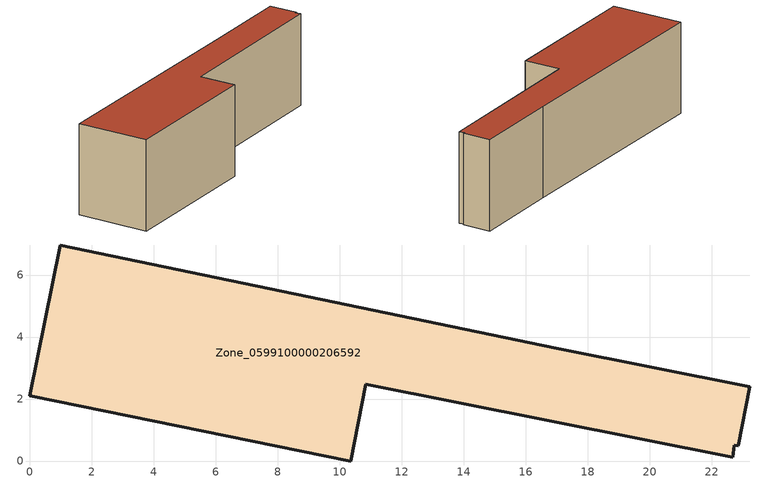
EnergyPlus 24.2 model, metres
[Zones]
Zone_0599100000206592
 floor ground (C_G): 0.99,6.97 17,3.63 23.23,2.39 22.86,0.5 22.73,0.51 22.68,0.13 10.84,2.47 10.35,0 0,2.1 z0
 wall outside (C_F): 17,3.63 0.99,6.97 0,2.1 10.35,0 10.84,2.47 22.68,0.13 22.73,0.51 22.86,0.5 23.23,2.39 17,3.63 z0:6.22
 roof outside (C_R): 10.84,2.47 22.68,0.13 22.73,0.51 22.86,0.5 23.23,2.39 17,3.63 0.99,6.97 0,2.1 10.35,0 z6.22
[BUILDING]
Pand.0599100000206592: North Axis=0; Terrain=City; Loads Convergence Tolerance Value=0.04; Temperature Convergence Tolerance Value=0.4; Solar Distribution=FullExterior; Maximum Number of Warmup Days=25; Minimum Number of Warmup Days=1
[Site:Location]
Rotterdam.The.Hague.AP_ZH_NLD Design_Conditions: Latitude=51.96; Longitude=4.45; Time Zone=1; Elevation=-4.5
[SITE:GROUNDTEMPERATURE:BUILDINGSURFACE]
18, 18, 18, 18, 18, 18, 18, 18, 18, 18, 18, 18
[MATERIAL] Thermal Absorptance=0.9; Solar Absorptance=0.7; Visible Absorptance=0.7
Name | Roughness | Thickness | Conductivity | Density | Specific Heat
G.TC.1946 | MediumSmooth | 0.15 | 1 | 540 | 1210
F.TC.1946 | Rough | 0.3 | 0.857143 | 1920 | 840
R.TC.1946 | MediumRough | 0.2 | 0.909091 | 1500 | 1000
[CONSTRUCTION]
C_G: G.TC.1946
C_F: F.TC.1946
C_R: R.TC.1946
[ZONE]
Zone_0599100000206592: Type=1; Multiplier=1; Ceiling Height=Autocalculate; Volume=Autocalculate; Floor Area=autocalculate; Part of Total Floor Area=Yes
[ZONEINFILTRATION:DESIGNFLOWRATE]
Infil_Zone_0599100000206592: Zone or ZoneList or Space or SpaceList=Zone_0599100000206592; Schedule=AlwaysOn; Design Flow Rate Calculation Method=Flow/Area; Flow Rate per Floor Area=0.003; Constant Term Coefficient=1; Temperature Term Coefficient=0; Velocity Term Coefficient=0; Velocity Squared Term Coefficient=0
[HVACTEMPLATE:ZONE:IDEALLOADSAIRSYSTEM]
Zone_0599100000206592: Maximum Heating Supply Air Temperature=50; Minimum Cooling Supply Air Temperature=13; Maximum Heating Supply Air Humidity Ratio=0.0156; Minimum Cooling Supply Air Humidity Ratio=0.0077; Heating Limit=NoLimit; Cooling Limit=NoLimit; Dehumidification Control Type=ConstantSensibleHeatRatio; Cooling Sensible Heat Ratio=0.7; Dehumidification Setpoint=60; Humidification Control Type=None; Humidification Setpoint=30; Outdoor Air Method=None; Outdoor Air Flow Rate per Person=0.00944; Outdoor Air Flow Rate per Zone Floor Area=0; Outdoor Air Flow Rate per Zone=0; Demand Controlled Ventilation Type=None; Outdoor Air Economizer Type=NoEconomizer; Heat Recovery Type=None; Sensible Heat Recovery Effectiveness=0.7; Latent Heat Recovery Effectiveness=0.65
[ZONECONTROL:THERMOSTAT]
ThermostatControl_Zone_0599100000206592: Zone or ZoneList=Zone_0599100000206592; Control Type Schedule=DualSetpointControlType; Control 1=Thermostat_Zone_0599100000206592; Temperature Difference Between Cutout And Setpoint=0
[THERMOSTATSETPOINT:DUALSETPOINT]
Thermostat_Zone_0599100000206592: Heating Setpoint Temperature Schedule=HeatingSetpoint_Zone_0599100000206592; Cooling Setpoint Temperature Schedule=CoolingSetpoint_Zone_0599100000206592
[SCHEDULE:COMPACT]
HeatingSetpoint_Zone_0599100000206592: Through: 12/31, For: AllDays, Until: 24:00, 21
CoolingSetpoint_Zone_0599100000206592: Through: 12/31, For: AllDays, Until: 24:00, 24
DualSetpointControlType: Through: 12/31, For: AllDays, Until: 24:00, 4
AlwaysOn: Through: 12/31, For: AllDays, Until: 24:00, 1
